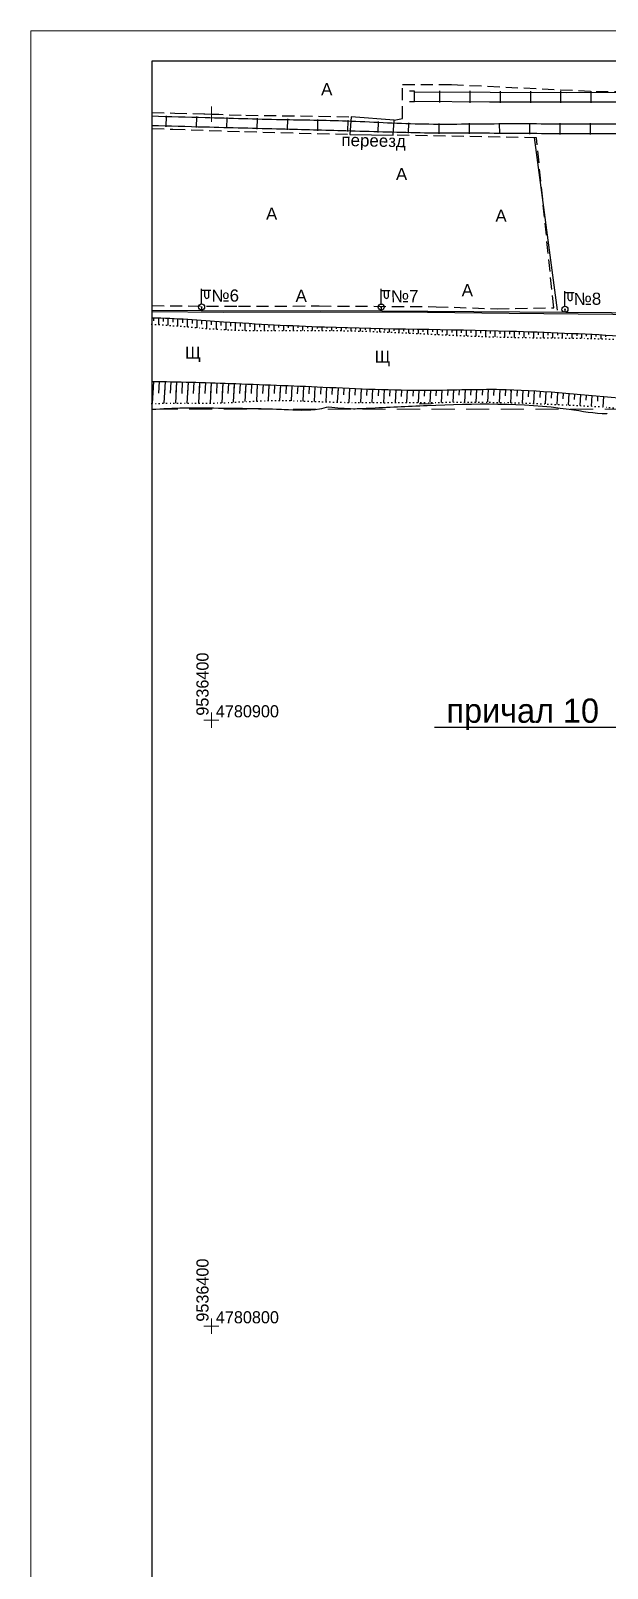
# Model space of a CAD drawing. Header units: millimetres. Extents: x 0 to 9536964, y 0 to 4781485.
# Drawn here: x 9536370.2 to 9536465.4, y 4780760.1 to 4781013.8 of the extents above; entities that cross this region are included whole.
import ezdxf
from ezdxf import colors
from ezdxf.entities.mleader import LeaderData, LeaderLine
from ezdxf.enums import TextEntityAlignment as Align
from ezdxf.math import Vec2, Vec3

# ---------------------------------------------------------------- set-up
doc = ezdxf.new("R2010")
doc.units = ezdxf.units.MM
for name, pattern in [('CONTI', [0]), ('DASHED', [19.05, 12.7, -6.35]), ('Подошва насыпи (выемки)', [1, 0, 0.5, -0.5]), ('Штриховая 1 к 2', [3, 2, -1])]:
    doc.linetypes.add(name, pattern=pattern)
for name, color, linetype in [('04 05 26.Изолинии.Утолщённые', 7, 'Continuous'), ('USLZNDEFAULT', 7, 'CONTI'), ('Асфальт', 7, 'Continuous'), ('ЖД', 7, 'Continuous'), ('Сетка', 7, 'Continuous'), ('столбы освещения', 7, 'Continuous'), ('электо каб.Точки.Рельефные', 7, 'Continuous')]:
    doc.layers.add(name, color=color, linetype=linetype)
doc.layers.add('Berth line', color=5, linetype='Continuous', lineweight=50)
doc.layers.add('Рамка 1', color=3, linetype='Continuous', lineweight=50)
doc.styles.add('Arial_00010', font='arial.ttf', dxfattribs={"height": 0.2})
doc.styles.add('IndorSoft_Drafting_type_A_00CC0', font='', dxfattribs={"height": 0.2})
doc.styles.get('IndorSoft_Drafting_type_A_00CC0').set_extended_font_data('IndorSoft Drafting type A')
doc.linetypes.add('Кабель 0.4', pattern='A,8,[130,ltypeshp.shx,S=0.5,R=60,X=-0.433,Y=0.25],-2,8,-2,[130,ltypeshp.shx,S=0.5,R=300,X=-12.433,Y=-0.25],-0.001,[130,ltypeshp.shx,S=0.5,R=240,X=0.435,Y=-0.25],-0.001,[130,ltypeshp.shx,S=0.5,R=300,X=0.434,Y=0.25],-0.001', length=20.003)
doc.linetypes.add('Ограда металлическая высотой 1 м и более (на железобетонных квадратных столбах)', pattern='A,3,[39,IndorTopo.shx,S=0.1,R=0,X=0,Y=0],-0.5,0,-0.5', length=4)

# ---------------------------------------------------------------- blocks, each defined once
blk = doc.blocks.new('упор')
for p, q in [((0, 0.9), (0, -0.9)), ((0, 0.9), (0.8, 0.9)), ((0, -0.9), (0.8, -0.9))]:
    blk.add_line(p, q)
blk = doc.blocks.new('фонарь')
at = {"layer": 'USLZNDEFAULT'}
for p, q in [((0, 0.5), (0, 3)), ((0, 2.75), (1.5, 2.75)), ((0.54, 1.74), (0.54, 2.75)), ((1.2, 1.74), (1.2, 2.75))]:
    blk.add_line(p, q, dxfattribs=at)
at = {"layer": 'USLZNDEFAULT', "color": 7}
for radius in [0.5, 0.05]:
    blk.add_circle((0, 0), radius, dxfattribs=at)
at = {"layer": 'USLZNDEFAULT'}
blk.add_arc((0.87, 1.75), 0.331, 182.1567, 357.8433, dxfattribs=at)

msp = doc.modelspace()

# ---------------------------------------------------------------- linework, layer by layer
at = {"color": 7}
msp.add_line((9536457.12322, 4780967.63879), (9536453.3472, 4780996.13437), dxfattribs=at)
at = {"color": 7, "linetype": 'Continuous'}
for p, q in [((9536390.51428, 4780965.8871), (9536390.51428, 4780966.40004)), ((9536391.30803, 4780965.84705), (9536391.30803, 4780966.38163)), ((9536392.10178, 4780965.79948), (9536392.10178, 4780966.35715)), ((9536392.89553, 4780965.74588), (9536392.89553, 4780966.32714)), ((9536393.68928, 4780965.68772), (9536393.68928, 4780966.29214)), ((9536394.48303, 4780965.62649), (9536394.48303, 4780966.2527)), ((9536395.27678, 4780965.56368), (9536395.27678, 4780966.20935)), ((9536396.07053, 4780965.50076), (9536396.07053, 4780966.16263)), ((9536396.86428, 4780965.43923), (9536396.86428, 4780966.11309)), ((9536397.65803, 4780965.38033), (9536397.65803, 4780966.06126)), ((9536398.45178, 4780965.32429), (9536398.45178, 4780966.0077)), ((9536399.24553, 4780965.27107), (9536399.24553, 4780965.95293)), ((9536400.03928, 4780965.22066), (9536400.03928, 4780965.8975)), ((9536400.83303, 4780965.17301), (9536400.83303, 4780965.84195)), ((9536401.62678, 4780965.12809), (9536401.62678, 4780965.78682)), ((9536402.42053, 4780965.08588), (9536402.42053, 4780965.73265)), ((9536403.21428, 4780965.04635), (9536403.21428, 4780965.6797)), ((9536404.00803, 4780965.00945), (9536404.00803, 4780965.62799)), ((9536404.80178, 4780964.97516), (9536404.80178, 4780965.57752)), ((9536405.59553, 4780964.94346), (9536405.59553, 4780965.52829)), ((9536406.38928, 4780964.9143), (9536406.38928, 4780965.48031)), ((9536407.18303, 4780964.88766), (9536407.18303, 4780965.43358)), ((9536407.97678, 4780964.86349), (9536407.97678, 4780965.3881)), ((9536408.77053, 4780964.84163), (9536408.77053, 4780965.34387)), ((9536409.56428, 4780964.82171), (9536409.56428, 4780965.30091)), ((9536410.35803, 4780964.8034), (9536410.35803, 4780965.25921)), ((9536411.15178, 4780964.78634), (9536411.15178, 4780965.21878)), ((9536411.94553, 4780964.77019), (9536411.94553, 4780965.17961)), ((9536412.73928, 4780964.75461), (9536412.73928, 4780965.14172)), ((9536413.53303, 4780964.73924), (9536413.53303, 4780965.1051)), ((9536414.32678, 4780964.72373), (9536414.32678, 4780965.06976)), ((9536415.12053, 4780964.70774), (9536415.12053, 4780965.0357)), ((9536415.91428, 4780964.69092), (9536415.91428, 4780965.00292)), ((9536416.70803, 4780964.67302), (9536416.70803, 4780964.97143)), ((9536417.50178, 4780964.65398), (9536417.50178, 4780964.94122)), ((9536418.29553, 4780964.63384), (9536418.29553, 4780964.91231)), ((9536419.08928, 4780964.61259), (9536419.08928, 4780964.8847)), ((9536419.88303, 4780964.59025), (9536419.88303, 4780964.85834)), ((9536420.67678, 4780964.56683), (9536420.67678, 4780964.83319)), ((9536421.47053, 4780964.54233), (9536421.47053, 4780964.80918)), ((9536422.26428, 4780964.51677), (9536422.26428, 4780964.78625)), ((9536423.05803, 4780964.49023), (9536423.05803, 4780964.76433)), ((9536423.85178, 4780964.4629), (9536423.85178, 4780964.74338)), ((9536424.64553, 4780964.43501), (9536424.64553, 4780964.72332)), ((9536425.43928, 4780964.40676), (9536425.43928, 4780964.7041)), ((9536426.23303, 4780964.37837), (9536426.23303, 4780964.68565)), ((9536427.02678, 4780964.35005), (9536427.02678, 4780964.66792)), ((9536427.82053, 4780964.32202), (9536427.82053, 4780964.65084)), ((9536428.61428, 4780964.29448), (9536428.61428, 4780964.63435)), ((9536429.40803, 4780964.26765), (9536429.40803, 4780964.61839)), ((9536430.20178, 4780964.24175), (9536430.20178, 4780964.6029)), ((9536430.99553, 4780964.21697), (9536430.99553, 4780964.58782)), ((9536431.78928, 4780964.19332), (9536431.78928, 4780964.57309)), ((9536432.58303, 4780964.17064), (9536432.58303, 4780964.55865)), ((9536433.37678, 4780964.14878), (9536433.37678, 4780964.54444)), ((9536434.17053, 4780964.1276), (9536434.17053, 4780964.53039)), ((9536434.96428, 4780964.10692), (9536434.96428, 4780964.51644)), ((9536435.75803, 4780964.08662), (9536435.75803, 4780964.50254)), ((9536436.55178, 4780964.06652), (9536436.55178, 4780964.48863)), ((9536437.34553, 4780964.04649), (9536437.34553, 4780964.47464)), ((9536438.13928, 4780964.02636), (9536438.13928, 4780964.46051)), ((9536438.93303, 4780964.00598), (9536438.93303, 4780964.44618)), ((9536439.72678, 4780963.98521), (9536439.72678, 4780964.43159)), ((9536440.52053, 4780963.96389), (9536440.52053, 4780964.41668)), ((9536441.31428, 4780963.94196), (9536441.31428, 4780964.4014)), ((9536442.10803, 4780963.91952), (9536442.10803, 4780964.38567)), ((9536442.90178, 4780963.89665), (9536442.90178, 4780964.36943)), ((9536443.69553, 4780963.87345), (9536443.69553, 4780964.35264)), ((9536444.48928, 4780963.85), (9536444.48928, 4780964.33522)), ((9536445.28303, 4780963.8264), (9536445.28303, 4780964.31712)), ((9536446.07678, 4780963.80273), (9536446.07678, 4780964.29827)), ((9536446.87053, 4780963.77909), (9536446.87053, 4780964.27861)), ((9536447.66428, 4780963.75557), (9536447.66428, 4780964.25809)), ((9536448.45803, 4780963.73226), (9536448.45803, 4780964.23664)), ((9536449.25178, 4780963.70925), (9536449.25178, 4780964.2142)), ((9536450.04553, 4780963.68664), (9536450.04553, 4780964.19072)), ((9536450.83928, 4780963.66451), (9536450.83928, 4780964.1662)), ((9536451.63303, 4780963.64295), (9536451.63303, 4780964.14065)), ((9536452.42678, 4780963.62206), (9536452.42678, 4780964.11407)), ((9536453.22053, 4780963.60193), (9536453.22053, 4780964.08648)), ((9536454.01428, 4780963.58264), (9536454.01428, 4780964.05789)), ((9536454.80803, 4780963.5642), (9536454.80803, 4780964.0283)), ((9536455.60178, 4780963.54633), (9536455.60178, 4780963.99773)), ((9536456.39553, 4780963.5287), (9536456.39553, 4780963.96618)), ((9536457.18928, 4780963.51098), (9536457.18928, 4780963.93367)), ((9536457.98303, 4780963.49285), (9536457.98303, 4780963.90019)), ((9536458.77678, 4780963.47398), (9536458.77678, 4780963.86577)), ((9536459.57053, 4780963.45404), (9536459.57053, 4780963.83041)), ((9536460.36428, 4780963.43271), (9536460.36428, 4780963.79412)), ((9536461.15803, 4780963.40965), (9536461.15803, 4780963.75691)), ((9536461.95178, 4780963.38453), (9536461.95178, 4780963.71879)), ((9536462.74553, 4780963.35703), (9536462.74553, 4780963.67977)), ((9536463.53928, 4780963.32682), (9536463.53928, 4780963.63986)), ((9536464.33303, 4780963.29357), (9536464.33303, 4780963.59906)), ((9536465.12678, 4780963.25695), (9536465.12678, 4780963.55739)), ((9536390.30842, 4780952.27749), (9536390.4979, 4780955.89298)), ((9536390.39804, 4780953.98751), (9536390.4979, 4780955.89298)), ((9536391.35102, 4780953.97178), (9536391.45106, 4780955.88069)), ((9536392.21661, 4780952.28843), (9536392.40409, 4780955.86588)), ((9536392.30413, 4780953.95837), (9536392.40409, 4780955.86588)), ((9536393.25734, 4780953.94709), (9536393.357, 4780955.84872)), ((9536394.12487, 4780952.30084), (9536394.3098, 4780955.82937)), ((9536394.21066, 4780953.93773), (9536394.3098, 4780955.82937)), ((9536395.16407, 4780953.93009), (9536395.26248, 4780955.80796)), ((9536396.03293, 4780952.30934), (9536396.21507, 4780955.78467)), ((9536396.11755, 4780953.92397), (9536396.21507, 4780955.78467)), ((9536397.07111, 4780953.91918), (9536397.16756, 4780955.75964)), ((9536397.94083, 4780952.31468), (9536398.11997, 4780955.73303)), ((9536398.02472, 4780953.91551), (9536398.11997, 4780955.73303)), ((9536398.97839, 4780953.91276), (9536399.07231, 4780955.70498)), ((9536399.84932, 4780952.3314), (9536400.02458, 4780955.67566)), ((9536399.93209, 4780953.91074), (9536400.02458, 4780955.67566)), ((9536400.88582, 4780953.90924), (9536400.97679, 4780955.64522)), ((9536401.75927, 4780952.37602), (9536401.92896, 4780955.61382)), ((9536401.83956, 4780953.90806), (9536401.92896, 4780955.61382)), ((9536402.79331, 4780953.90701), (9536402.88107, 4780955.5816)), ((9536403.67124, 4780952.45905), (9536403.83316, 4780955.54871)), ((9536403.74706, 4780953.90588), (9536403.83316, 4780955.54871)), ((9536404.7008, 4780953.90452), (9536404.78521, 4780955.51519)), ((9536405.5843, 4780952.56309), (9536405.73723, 4780955.48107)), ((9536405.65452, 4780953.90283), (9536405.73723, 4780955.48107)), ((9536406.60821, 4780953.90072), (9536406.68921, 4780955.44633)), ((9536407.49714, 4780952.6627), (9536407.64117, 4780955.41098)), ((9536407.56188, 4780953.89807), (9536407.64117, 4780955.41098)), ((9536408.51552, 4780953.89481), (9536408.59309, 4780955.37504)), ((9536409.40841, 4780952.73242), (9536409.54499, 4780955.33852)), ((9536409.46912, 4780953.89082), (9536409.54499, 4780955.33852)), ((9536410.42267, 4780953.88602), (9536410.49685, 4780955.3014)), ((9536411.31698, 4780952.75072), (9536411.44868, 4780955.26371)), ((9536411.37618, 4780953.88031), (9536411.44868, 4780955.26371)), ((9536412.32963, 4780953.87359), (9536412.40048, 4780955.22545)), ((9536413.22313, 4780952.72279), (9536413.35225, 4780955.18662)), ((9536413.28303, 4780953.86575), (9536413.35225, 4780955.18662)), ((9536414.23636, 4780953.85672), (9536414.304, 4780955.14724)), ((9536415.12773, 4780952.6653), (9536415.25571, 4780955.1073)), ((9536415.18963, 4780953.84637), (9536415.25571, 4780955.1073)), ((9536416.14281, 4780953.83448), (9536416.2074, 4780955.06682)), ((9536417.03165, 4780952.5948), (9536417.15905, 4780955.0258)), ((9536417.0959, 4780953.82078), (9536417.15905, 4780955.0258)), ((9536418.04888, 4780953.80501), (9536418.11068, 4780954.98425)), ((9536418.93575, 4780952.52774), (9536419.06229, 4780954.94218)), ((9536419.00174, 4780953.78688), (9536419.06229, 4780954.94218)), ((9536419.95446, 4780953.76614), (9536420.01387, 4780954.89982)), ((9536420.84063, 4780952.47558), (9536420.96546, 4780954.85751)), ((9536420.90703, 4780953.74251), (9536420.96546, 4780954.85751)), ((9536421.85943, 4780953.71573), (9536421.91707, 4780954.81557)), ((9536422.74628, 4780952.43814), (9536422.86872, 4780954.77436)), ((9536422.81166, 4780953.68553), (9536422.86872, 4780954.77436)), ((9536423.76369, 4780953.65164), (9536423.82042, 4780954.73422)), ((9536424.65261, 4780952.41361), (9536424.7722, 4780954.69547)), ((9536424.71554, 4780953.61426), (9536424.7722, 4780954.69547)), ((9536425.6673, 4780953.57535), (9536425.72407, 4780954.65848)), ((9536426.55952, 4780952.40017), (9536426.67605, 4780954.62357)), ((9536426.61911, 4780953.53722), (9536426.67605, 4780954.62357)), ((9536427.57108, 4780953.50219), (9536427.62815, 4780954.59108)), ((9536428.46692, 4780952.39599), (9536428.5804, 4780954.56137)), ((9536428.52334, 4780953.47261), (9536428.5804, 4780954.56137)), ((9536429.476, 4780953.4508), (9536429.53281, 4780954.53475)), ((9536430.3747, 4780952.39925), (9536430.48541, 4780954.51159)), ((9536430.42918, 4780953.43877), (9536430.48541, 4780954.51159)), ((9536431.38285, 4780953.43617), (9536431.4382, 4780954.49221)), ((9536432.28278, 4780952.40809), (9536432.3912, 4780954.47696)), ((9536432.33694, 4780953.44158), (9536432.3912, 4780954.47696)), ((9536433.29138, 4780953.45357), (9536433.34445, 4780954.46617)), ((9536434.19106, 4780952.4207), (9536434.29794, 4780954.46018)), ((9536434.24608, 4780953.47073), (9536434.29794, 4780954.46018)), ((9536435.20099, 4780953.49161), (9536435.2517, 4780954.45934)), ((9536436.09943, 4780952.43521), (9536436.20575, 4780954.46393)), ((9536436.15601, 4780953.51479), (9536436.20575, 4780954.46393)), ((9536437.11108, 4780953.53883), (9536437.16006, 4780954.47348)), ((9536438.00781, 4780952.44979), (9536438.11457, 4780954.48691)), ((9536438.06611, 4780953.56229), (9536438.11457, 4780954.48691)), ((9536439.02104, 4780953.58376), (9536439.06923, 4780954.50312)), ((9536439.91607, 4780952.4621), (9536440.02397, 4780954.521)), ((9536439.97582, 4780953.60222), (9536440.02397, 4780954.521)), ((9536440.9304, 4780953.61705), (9536440.97874, 4780954.53944)), ((9536441.82406, 4780952.4694), (9536441.93349, 4780954.55734)), ((9536441.88477, 4780953.62767), (9536441.93349, 4780954.55734)), ((9536442.83888, 4780953.6335), (9536442.88815, 4780954.57358)), ((9536443.73166, 4780952.46895), (9536443.84266, 4780954.58706)), ((9536443.79271, 4780953.63395), (9536443.84266, 4780954.58706)), ((9536444.74623, 4780953.62845), (9536444.79697, 4780954.59666)), ((9536445.6387, 4780952.45799), (9536445.75102, 4780954.60126)), ((9536445.69941, 4780953.61641), (9536445.75102, 4780954.60126)), ((9536446.65221, 4780953.59731), (9536446.70475, 4780954.59972)), ((9536447.54504, 4780952.43378), (9536447.65809, 4780954.5909)), ((9536447.60466, 4780953.57132), (9536447.65809, 4780954.5909)), ((9536448.55678, 4780953.53911), (9536448.61099, 4780954.57366)), ((9536449.45055, 4780952.39356), (9536449.56341, 4780954.54709)), ((9536449.50861, 4780953.50136), (9536449.56341, 4780954.54709)), ((9536450.46018, 4780953.45876), (9536450.51535, 4780954.51153)), ((9536451.35515, 4780952.33609), (9536451.46686, 4780954.46768)), ((9536451.41154, 4780953.41199), (9536451.46686, 4780954.46768)), ((9536452.36271, 4780953.36172), (9536452.41797, 4780954.41626)), ((9536453.259, 4780952.26428), (9536453.36873, 4780954.358)), ((9536453.31373, 4780953.30864), (9536453.36873, 4780954.358)), ((9536454.26465, 4780953.25341), (9536454.31916, 4780954.29364)), ((9536455.16229, 4780952.18171), (9536455.26932, 4780954.22392)), ((9536455.21548, 4780953.19673), (9536455.26932, 4780954.22392)), ((9536456.16628, 4780953.13926), (9536456.21923, 4780954.1496)), ((9536457.0652, 4780952.09201), (9536457.16894, 4780954.07141)), ((9536457.11705, 4780953.08137), (9536457.16894, 4780954.07141)), ((9536458.0678, 4780953.02296), (9536458.11848, 4780953.99011)), ((9536458.96793, 4780951.99878), (9536459.06791, 4780953.90645)), ((9536459.01851, 4780952.96391), (9536459.06791, 4780953.90645)), ((9536459.96918, 4780952.90407), (9536460.01724, 4780953.82116)), ((9536460.87066, 4780951.9056), (9536460.96653, 4780953.73499)), ((9536460.9198, 4780952.84332), (9536460.96653, 4780953.73499)), ((9536461.87037, 4780952.78151), (9536461.91582, 4780953.64867)), ((9536462.77333, 4780951.8113), (9536462.86513, 4780953.56291)), ((9536462.82088, 4780952.71851), (9536462.86513, 4780953.56291)), ((9536463.77131, 4780952.6542), (9536463.81451, 4780953.47843)), ((9536464.67507, 4780951.69912), (9536464.76399, 4780953.39592)), ((9536464.72167, 4780952.58842), (9536464.76399, 4780953.39592))]:
    msp.add_line(p, q, dxfattribs=at)
at = {"linetype": 'Continuous'}
for p, q in [((9536391.30803, 4780965.2814), (9536391.30803, 4780966.38163)), ((9536392.89553, 4780965.16816), (9536392.89553, 4780966.32714)), ((9536394.48303, 4780965.03911), (9536394.48303, 4780966.2527)), ((9536396.07053, 4780964.90216), (9536396.07053, 4780966.16263)), ((9536397.65803, 4780964.76523), (9536397.65803, 4780966.06126)), ((9536399.24553, 4780964.63624), (9536399.24553, 4780965.95293)), ((9536400.83303, 4780964.52309), (9536400.83303, 4780965.84195)), ((9536402.42053, 4780964.43341), (9536402.42053, 4780965.73265)), ((9536404.00803, 4780964.36923), (9536404.00803, 4780965.62799)), ((9536405.59553, 4780964.32699), (9536405.59553, 4780965.52829)), ((9536407.18303, 4780964.3029), (9536407.18303, 4780965.43358)), ((9536408.77053, 4780964.29319), (9536408.77053, 4780965.34387)), ((9536410.35803, 4780964.29409), (9536410.35803, 4780965.25921)), ((9536411.94553, 4780964.30185), (9536411.94553, 4780965.17961)), ((9536413.53303, 4780964.3127), (9536413.53303, 4780965.1051)), ((9536415.12053, 4780964.3229), (9536415.12053, 4780965.0357)), ((9536416.70803, 4780964.3287), (9536416.70803, 4780964.97143)), ((9536418.29553, 4780964.32633), (9536418.29553, 4780964.91231)), ((9536419.88303, 4780964.31252), (9536419.88303, 4780964.85834)), ((9536421.47053, 4780964.2871), (9536421.47053, 4780964.80918)), ((9536423.05803, 4780964.25123), (9536423.05803, 4780964.76433)), ((9536424.64553, 4780964.20606), (9536424.64553, 4780964.72332)), ((9536426.23303, 4780964.15277), (9536426.23303, 4780964.68565)), ((9536427.82053, 4780964.09251), (9536427.82053, 4780964.65084)), ((9536429.40803, 4780964.02643), (9536429.40803, 4780964.61839)), ((9536430.99553, 4780963.95572), (9536430.99553, 4780964.58782)), ((9536432.58303, 4780963.88153), (9536432.58303, 4780964.55865)), ((9536434.17053, 4780963.80503), (9536434.17053, 4780964.53039)), ((9536435.75803, 4780963.72739), (9536435.75803, 4780964.50254)), ((9536437.34553, 4780963.64976), (9536437.34553, 4780964.47464)), ((9536438.93303, 4780963.57333), (9536438.93303, 4780964.44618)), ((9536440.52053, 4780963.49925), (9536440.52053, 4780964.41668)), ((9536442.10803, 4780963.42868), (9536442.10803, 4780964.38567)), ((9536443.69553, 4780963.3628), (9536443.69553, 4780964.35264)), ((9536445.28303, 4780963.30277), (9536445.28303, 4780964.31712)), ((9536446.87053, 4780963.24974), (9536446.87053, 4780964.27861)), ((9536448.45803, 4780963.20488), (9536448.45803, 4780964.23664)), ((9536450.04553, 4780963.16923), (9536450.04553, 4780964.19072)), ((9536451.63303, 4780963.14196), (9536451.63303, 4780964.14065)), ((9536453.22053, 4780963.12071), (9536453.22053, 4780964.08648)), ((9536454.80803, 4780963.10306), (9536454.80803, 4780964.0283)), ((9536456.39553, 4780963.08661), (9536456.39553, 4780963.96618)), ((9536457.98303, 4780963.06894), (9536457.98303, 4780963.90019)), ((9536459.57053, 4780963.04764), (9536459.57053, 4780963.83041)), ((9536461.15803, 4780963.0203), (9536461.15803, 4780963.75691)), ((9536462.74553, 4780962.9845), (9536462.74553, 4780963.67977)), ((9536464.33303, 4780962.93782), (9536464.33303, 4780963.59906))]:
    msp.add_line(p, q, dxfattribs=at)
at = {"linetype": 'Ограда металлическая высотой 1 м и более (на железобетонных квадратных столбах)', "elevation": -12.14525}
msp.add_lwpolyline([(9536390.1839, 4780967.46488), (9536401.9972, 4780967.3572), (9536417.9588, 4780967.359), (9536435.6898, 4780967.3469), (9536449.1777, 4780967.1749), (9536466.2838, 4780966.9942), (9536481.5361, 4780966.939), (9536496.8853, 4780966.9151), (9536506.3092, 4780966.8831)], dxfattribs=at)
for points, knots in [([(9536390.1839, 4780966.40579), (9536394.12979, 4780966.34415), (9536403.62603, 4780965.58599), (9536423.29973, 4780964.56323), (9536445.10302, 4780964.48824), (9536466.12246, 4780963.56249), (9536482.15645, 4780962.51032), (9536494.90682, 4780963.14982), (9536503.73148, 4780961.15184), (9536507.47425, 4780960.9345), (9536508.6033, 4780960.86894)], [98.472518011, 98.472518011, 98.472518011, 98.472518011, 110.320589795, 126.990633321, 157.595531151, 175.701283627, 190.089745893, 205.835782792, 213.684592325, 217.075034334, 217.075034334, 217.075034334, 217.075034334]), ([(9536390.1839, 4780955.89646), (9536394.48261, 4780955.85087), (9536403.89348, 4780955.56973), (9536419.05245, 4780954.96829), (9536434.23025, 4780954.2226), (9536451.03587, 4780954.97118), (9536465.60881, 4780953.06416), (9536479.4439, 4780952.58477), (9536487.13772, 4780951.78861), (9536495.67139, 4780951.54246), (9536495.60522, 4780949.47192), (9536495.59503, 4780949.37694)], [233.668982268, 233.668982268, 233.668982268, 233.668982268, 259.451745702, 290.194168394, 324.660683188, 350.696925273, 390.565317939, 414.204116596, 429.85176884, 445.379503844, 446.097271295, 446.097271295, 446.097271295, 446.097271295]), ([(9536419.37641, 4780951.72138), (9536420.73477, 4780951.5674), (9536422.88284, 4780951.32389), (9536428.30142, 4780951.61714), (9536440.1678, 4780952.17142), (9536453.26299, 4780952.50156), (9536463.30277, 4780950.61431), (9536465.33236, 4780950.58055), (9536465.35288, 4780950.58024)], [0, 0, 0, 0, 8.181436076, 12.937839277, 32.512764577, 79.43442898, 91.981569277, 92.109784419, 92.109784419, 92.109784419, 92.109784419]), ([(9536390.1839, 4780951.30376), (9536391.94273, 4780951.41168), (9536395.87795, 4780951.62499), (9536403.15977, 4780951.44963), (9536410.58539, 4780951.45695), (9536416.4625, 4780951.01334), (9536418.87208, 4780951.60051), (9536419.38054, 4780951.72441)], [114.846373976, 114.846373976, 114.846373976, 114.846373976, 120.130588936, 126.665173521, 136.664645931, 142.520985889, 144.087281754, 144.087281754, 144.087281754, 144.087281754])]:
    msp.add_open_spline(points, degree=3, knots=knots)
at = {"linetype": 'Подошва насыпи (выемки)'}
for points, knots in [([(9536390.1839, 4780965.34769), (9536393.99787, 4780965.14614), (9536403.43801, 4780964.01823), (9536423.1281, 4780964.72727), (9536444.96243, 4780962.92434), (9536465.84072, 4780963.18226), (9536481.91502, 4780961.57078), (9536494.60983, 4780962.15801), (9536503.68678, 4780960.54512), (9536507.38947, 4780960.3411), (9536508.56699, 4780960.27622)], [98.399223086, 98.399223086, 98.399223086, 98.399223086, 109.869424167, 126.809306193, 157.397269049, 175.50900019, 189.370699639, 205.815231547, 213.399368717, 216.9359414, 216.9359414, 216.9359414, 216.9359414]), ([(9536390.1839, 4780952.27696), (9536392.00782, 4780952.28454), (9536395.8945, 4780952.32184), (9536402.42863, 4780952.29793), (9536410.06131, 4780952.93672), (9536421.79065, 4780952.30658), (9536434.93706, 4780952.43466), (9536448.99776, 4780952.52381), (9536458.26913, 4780952.02419), (9536465.33844, 4780951.6954), (9536471.3016, 4780951.10038), (9536478.10957, 4780949.56139), (9536485.27134, 4780950.27432), (9536489.65806, 4780949.16401), (9536491.75162, 4780948.63412)], [234.392872013, 234.392872013, 234.392872013, 234.392872013, 245.333478974, 257.702953818, 273.591991399, 291.204729463, 328.074647301, 352.483297904, 375.541243897, 383.772064305, 394.935674135, 411.503090935, 425.240948777, 437.783035785, 437.783035785, 437.783035785, 437.783035785])]:
    msp.add_open_spline(points, degree=3, knots=knots, dxfattribs=at)
at = {"layer": '04 05 26.Изолинии.Утолщённые', "color": 32, "lineweight": 13, "true_color": 0xbc511d}
for points in [[(9536434.31632, 4780952.19154, -29.5), (9536434.7105, 4780952.19885, -29.5), (9536434.7105, 4780952.19885, -29.5), (9536435.49886, 4780952.21346, -29.5), (9536436.28722, 4780952.22807, -29.5), (9536436.28722, 4780952.22807, -29.5), (9536436.6814, 4780952.23537, -29.5)], [(9536449.34838, 4780954.34214, -25.5), (9536449.38226, 4780954.34765, -25.5), (9536449.38226, 4780954.34765, -25.5), (9536449.49724, 4780954.36634, -25.5), (9536449.51776, 4780954.36968, -25.5), (9536449.51776, 4780954.36968, -25.5), (9536449.55163, 4780954.37519, -25.5)]]:
    msp.add_polyline3d(points, dxfattribs=at)
at = {"layer": 'Berth line', "color": 1, "linetype": 'DASHED', "lineweight": 13, "ltscale": 0.3}
msp.add_lwpolyline([(9536847.46389, 4780686.3952), (9536532.5427, 4780629.5492), (9536474.45513, 4780951.34857), (9536474.45513, 4780951.34857), (9536390.1839, 4780951.34857)], dxfattribs=at)
at = {"layer": 'Асфальт', "linetype": 'Штриховая 1 к 2'}
msp.add_lwpolyline([(9536430.1999, 4780999.0253), (9536431.5263, 4780999.3172), (9536431.57, 4781004.9276), (9536439.6139, 4781004.9), (9536463.5209, 4781003.7626), (9536483.81678, 4781003.6981), (9536509.55172, 4781003.60822), (9536534.03068, 4781003.5807), (9536558.43846, 4781003.51759), (9536583.59198, 4781003.47796), (9536595.86074, 4781003.85852), (9536607.84674, 4781004.95523), (9536620.05962, 4781006.89782), (9536627.39427, 4781008.77052)], dxfattribs=at)
for points, elevation in [([(9536390.1839, 4781000.28823), (9536393.9489, 4781000.188), (9536405.7139, 4780999.8402), (9536423.0899, 4780999.5855)], -12.15465), ([(9536390.1839, 4780997.63647), (9536393.6629, 4780997.5282), (9536405.4885, 4780997.1276), (9536422.8661, 4780996.6698)], -12.15465), ([(9536390.1839, 4780968.41455), (9536404.4588, 4780968.294), (9536417.8006, 4780968.3615), (9536437.0858, 4780968.2323), (9536447.1692, 4780967.8897), (9536456.5095, 4780968.0734), (9536453.6691, 4780996.1143), (9536429.987, 4780996.5294)], -12.14525)]:
    msp.add_lwpolyline(points, dxfattribs=dict(at, elevation=elevation))
at = {"layer": 'ЖД', "color": 7}
for p, q in [((9536437.66247, 4781003.87462, -12.2316), (9536437.64867, 4781001.92035, -12.2316)), ((9536442.66234, 4781003.83932, -12.2316), (9536442.64849, 4781001.87655, -12.2316)), ((9536447.6615, 4781003.8101, -12.2316), (9536447.65506, 4781001.85056, -12.2316)), ((9536452.66147, 4781003.79367, -12.2316), (9536452.65511, 4781001.85822, -12.2316)), ((9536457.66144, 4781003.77724, -12.2316), (9536457.65516, 4781001.86588, -12.2316)), ((9536462.65979, 4781003.80357, -12.2316), (9536462.66856, 4781001.85859, -12.2316)), ((9536392.55599, 4780999.7431, -12.21818), (9536392.50831, 4780997.93109, -12.21818)), ((9536397.5543, 4780999.61207, -12.23604), (9536397.5055, 4780997.79915, -12.23604)), ((9536402.55254, 4780999.4701, -12.24344), (9536402.49951, 4780997.66899, -12.24344)), ((9536407.5502, 4780999.32716, -12.24015), (9536407.50259, 4780997.5391, -12.24015)), ((9536412.54801, 4780999.2116, -12.23196), (9536412.51464, 4780997.40964, -12.23196)), ((9536417.54732, 4780999.12338, -12.22359), (9536417.51138, 4780997.27828, -12.22359)), ((9536422.54731, 4780998.99317, -12.21729), (9536422.47985, 4780997.13598, -12.21729)), ((9536427.54372, 4780998.77642, -12.21403), (9536427.45929, 4780996.98216, -12.21403)), ((9536432.53768, 4780998.56379, -12.2115), (9536432.48098, 4780996.8504, -12.2115)), ((9536437.53355, 4780998.47049, -12.20694), (9536437.52805, 4780996.7799, -12.20694)), ((9536442.53212, 4780998.49355, -12.201), (9536442.54977, 4780996.75993, -12.201)), ((9536447.53245, 4780998.53872, -12.19679), (9536447.54077, 4780996.74423, -12.19679)), ((9536452.5332, 4780998.54116, -12.19601), (9536452.52765, 4780996.70669, -12.19601)), ((9536457.53323, 4780998.52153, -12.19695), (9536457.52633, 4780996.66611, -12.19695)), ((9536462.53286, 4780998.51206, -12.19754), (9536462.53261, 4780996.64555, -12.19754)), ((9536452.52592, 4780996.13434, -12.19601), (9536452.52598, 4780996.15389, -12.19601))]:
    msp.add_line(p, q, dxfattribs=at)
at = {"layer": 'ЖД'}
for points, elevation in [([(9536433.51129, 4781003.70393), (9536446.0496, 4781003.6154), (9536458.5548, 4781003.5743), (9536471.0739, 4781003.6308), (9536483.506, 4781003.5226), (9536496.0003, 4781003.4494), (9536508.5922, 4781003.4524), (9536520.9839, 4781003.4449), (9536533.5122, 4781003.4042), (9536546.0182, 4781003.4591), (9536558.4116, 4781003.3293), (9536570.9944, 4781003.3052), (9536583.537, 4781003.3586), (9536595.8631, 4781003.7501), (9536607.8698, 4781004.8281), (9536620.0766, 4781006.8184), (9536627.62037, 4781008.77052)], -12.2316), ([(9536433.51129, 4781002.1566), (9536445.9205, 4781002.0479), (9536458.5136, 4781002.0672), (9536470.9606, 4781002.0414), (9536483.545, 4781001.9639), (9536496.0798, 4781001.9601), (9536508.5273, 4781001.9257), (9536520.9165, 4781001.8871), (9536533.4912, 4781001.8449), (9536545.9773, 4781001.8478), (9536558.4909, 4781001.8877), (9536571.0413, 4781001.8167), (9536583.5333, 4781001.8582), (9536596.0451, 4781002.2939), (9536608.0246, 4781003.3216), (9536620.4327, 4781005.3756), (9536632.615, 4781008.3704)], -12.2316), ([(9536423.0899, 4780999.5855), (9536422.8661, 4780996.6698), (9536429.987, 4780996.5294), (9536430.1999, 4780999.0253), (9536423.0888, 4780999.57112)], -12.15465)]:
    msp.add_lwpolyline(points, dxfattribs=dict(at, elevation=elevation))
for points, knots in [([(9536390.1839, 4780999.70305, -12.20915), (9536393.10877, 4780999.62223, -12.2197), (9536400.22226, 4780999.44984, -12.25312), (9536410.93277, 4780999.09445, -12.23499), (9536422.74487, 4780998.98575, -12.21372), (9536434.45432, 4780998.23112, -12.21345), (9536446.72866, 4780998.49857, -12.19281), (9536458.67575, 4780998.39458, -12.1983), (9536470.66038, 4780998.43143, -12.19694), (9536482.57347, 4780998.32289, -12.19734), (9536494.95883, 4780998.33178, -12.19719), (9536507.38278, 4780998.30792, -12.19741), (9536519.90014, 4780998.18696, -12.19668), (9536532.15454, 4780998.26092, -12.19932), (9536544.03771, 4780998.12885, -12.18019), (9536555.81468, 4780998.17328, -12.17981), (9536567.76139, 4780998.05222, -12.16341), (9536580.07184, 4780998.16689, -12.16818), (9536592.47145, 4780998.36042, -12.16595), (9536604.90975, 4780999.06318, -12.16997), (9536617.18118, 4781000.96198, -12.15623), (9536629.22017, 4781003.35423, -12.2068), (9536637.06603, 4781005.55946, -12.2002), (9536640.9314, 4781006.6459, -12.19695)], [147.584391359, 147.584391359, 147.584391359, 147.584391359, 156.362436077, 168.931159336, 179.732686947, 191.795659422, 204.107197509, 216.542311318, 227.64061423, 240.059989693, 252.282700314, 264.796448449, 277.331856128, 289.835857296, 301.559063698, 312.982569605, 325.166297906, 337.400106577, 349.912964191, 362.373799607, 374.732414562, 387.132035187, 399.173019215, 399.173019215, 399.173019215, 399.173019215]), ([(9536390.1839, 4780998.1443, -12.19538), (9536393.08057, 4780998.06481, -12.19545), (9536400.19927, 4780997.87865, -12.19503), (9536410.87313, 4780997.60128, -12.19524), (9536422.73011, 4780997.29758, -12.19519), (9536434.44217, 4780996.8834, -12.1952), (9536446.78126, 4780996.92936, -12.1952), (9536458.71466, 4780996.77849, -12.1952), (9536470.7121, 4780996.79705, -12.1952), (9536482.59571, 4780996.79531, -12.19518), (9536494.98867, 4780996.60334, -12.19526), (9536507.40652, 4780996.54073, -12.19496), (9536519.92571, 4780996.769, -12.19608), (9536532.17837, 4780996.54997, -12.192), (9536544.06495, 4780996.46026, -12.17795), (9536555.8414, 4780996.57688, -12.18319), (9536567.7553, 4780996.52014, -12.1572), (9536580.04865, 4780996.62564, -12.16461), (9536592.48302, 4780996.62599, -12.16162), (9536605.01129, 4780997.42262, -12.16598), (9536617.41113, 4780999.349, -12.15162), (9536629.54589, 4781001.9053, -12.15538), (9536637.49348, 4781004.0506, -12.15489), (9536641.4056, 4781005.1066, -12.15465)], [149.07282809, 149.07282809, 149.07282809, 149.07282809, 157.76611425, 170.436378823, 181.104918989, 193.349514976, 205.589999012, 218.117739191, 229.152443449, 241.581880364, 253.767849934, 266.335303491, 278.834239561, 291.32707518, 303.095610188, 314.494334683, 326.657044892, 338.836794051, 351.376003522, 363.956831111, 376.449760457, 388.987427175, 401.141893877, 401.141893877, 401.141893877, 401.141893877])]:
    msp.add_open_spline(points, degree=3, knots=knots, dxfattribs=at)
at = {"layer": 'Рамка 1', "color": 7, "lineweight": 20}
msp.add_lwpolyline([(9536964.1839, 4780593.77052), (9536370.1839, 4780593.77052), (9536370.1839, 4781013.77052), (9536964.1839, 4781013.77052)], close=True, dxfattribs=at)
at = {"layer": 'Рамка 1', "color": 7, "lineweight": 30}
msp.add_lwpolyline([(9536390.1839, 4780598.77052), (9536959.1839, 4780598.77052), (9536959.1839, 4781008.77052), (9536390.1839, 4781008.77052)], close=True, dxfattribs=at)
at = {"layer": 'Сетка', "color": 94, "lineweight": 20, "true_color": 0x00a500}
for points in [[(9536400, 4781001.25), (9536400, 4780998.75)], [(9536401.25, 4781000), (9536398.75, 4781000)], [(9536401.25, 4780900), (9536398.75, 4780900)], [(9536400, 4780901.25), (9536400, 4780898.75)], [(9536401.25, 4780800), (9536398.75, 4780800)], [(9536400, 4780801.25), (9536400, 4780798.75)]]:
    msp.add_lwpolyline(points, dxfattribs=at)
at = {"layer": 'электо каб.Точки.Рельефные', "color": 170, "linetype": 'Кабель 0.4'}
for p, q in [((9536398.3877, 4780968.18822), (9536398.38935, 4780967.63212)), ((9536428.02995, 4780968.17775), (9536428.01672, 4780967.55601)), ((9536458.36951, 4780967.80494), (9536458.35695, 4780967.30831))]:
    msp.add_line(p, q, dxfattribs=at)
at = {"layer": 'электо каб.Точки.Рельефные', "color": 170, "linetype": 'Кабель 0.4', "ltscale": 0.8}
msp.add_lwpolyline([(9536390.1839, 4780967.68041), (9536398.29031, 4780967.63304), (9536428.148, 4780967.55791), (9536458.53807, 4780967.31013), (9536488.71394, 4780967.10442), (9536518.91461, 4780966.94284), (9536548.50599, 4780966.95055), (9536579.37414, 4780966.77292), (9536604.13807, 4780966.78821), (9536604.11088, 4780967.48949)], dxfattribs=at)

# ---------------------------------------------------------------- block references
at = {"layer": 'ЖД', "color": 6, "rotation": 180}
msp.add_blockref('упор', (9536433.51129, 4781002.91915), dxfattribs=at)
at = {"layer": 'столбы освещения'}
for p in [(9536398.3875, 4780968.1883, -36.03554), (9536428.0329, 4780968.1742, -12.45515), (9536458.3677, 4780967.8119, -12.45515)]:
    msp.add_blockref('фонарь', p, dxfattribs=at)

# ---------------------------------------------------------------- texts
at = {"style": 'Arial_00010'}
for s, p in [('А', (9536431.39884, 4780988.52242, -0.02961)), ('А', (9536409.95307, 4780981.9686, -0.02961)), ('А', (9536447.81855, 4780981.64354, -0.02961)), ('А', (9536414.8297, 4780968.42672, -0.0382)), ('А', (9536442.25792, 4780969.35938, -0.02961)), ('Щ', (9536396.97543, 4780959.06459, -0.0382)), ('Щ', (9536428.2615, 4780958.38276, -0.0382))]:
    msp.add_text(s, height=2, dxfattribs=at).set_placement(p, align=Align.BOTTOM_CENTER)
at = {"layer": 'Асфальт', "style": 'Arial_00010'}
msp.add_text('А', height=2, dxfattribs=at).set_placement((9536419.04464, 4781002.5338, -0.0382), align=Align.BOTTOM_CENTER)
at = {"layer": 'ЖД', "style": 'Arial_00010'}
msp.add_text('переезд', height=2, rotation=358.8203129, dxfattribs=at).set_placement((9536426.76143, 4780994.05046, -0.99266), align=Align.BOTTOM_CENTER)
at = {"layer": 'Сетка', "style": 'IndorSoft_Drafting_type_A_00CC0'}
for p in [(9536400.13037, 4780900), (9536400.13037, 4780800)]:
    msp.add_text(' 9536400', height=2, rotation=90, dxfattribs=at).set_placement(p, align=Align.BOTTOM_LEFT)
for s, p in [(' 4780900', (9536400, 4780899.86963)), (' 4780800', (9536400, 4780799.86963))]:
    msp.add_text(s, height=2, dxfattribs=at).set_placement(p, align=Align.BOTTOM_LEFT)
at = {"layer": 'столбы освещения', "style": 'Arial_00010'}
for s, p in [('№6', (9536402.30432, 4780968.46369)), ('№7', (9536431.93309, 4780968.36515)), ('№8', (9536462.09449, 4780967.93399))]:
    msp.add_text(s, height=2, rotation=0.5017771, dxfattribs=at).set_placement(p, align=Align.BOTTOM_CENTER)

# ---------------------------------------------------------------- leaders
at = {"color": 7}
ml = msp.add_multileader_mtext('Standard', dxfattribs=at)
ml.set_content('причал 10', color=7)
ml.set_leader_properties()
ml.build(insert=Vec2(0, 0))
ml.multileader.update_dxf_attribs({"text_right_attachment_type": 6, "text_top_attachment_type": 0, "text_bottom_attachment_type": 0})
ctx = ml.context
ctx.base_point, ctx.plane_origin = Vec3(9536429.99188, 4780901.57262), Vec3(9536486.99112, 4780882.8921)
ctx.right_attachment, ctx.text_align_type = 6, 2
notes = []
notes.append((ctx, [(0, (1, 1, 0), (9536473.99188, 4780898.77262), (-1, 0), 8, [(0, [(9536486.99112, 4780882.8921)], 256, [])])]))
ctx.mtext.insert, ctx.mtext.alignment, ctx.mtext.flow_direction = Vec3(9536463.99188, 4780903.57262), 3, 5
for ctx, leaders in notes:
    for number, flags, end, landing, length, lines in leaders:
        leader = LeaderData()
        leader.index, (leader.has_last_leader_line, leader.has_dogleg_vector, leader.attachment_direction) = number, flags
        leader.last_leader_point, leader.dogleg_vector, leader.dogleg_length = Vec3(end), Vec3(landing), length
        for number, points, colour, breaks in lines:
            line = LeaderLine()
            line.index, line.vertices, line.color, line.breaks = number, Vec3.list(points), colors.encode_raw_color(colour), breaks
            leader.lines.append(line)
        ctx.leaders.append(leader)

doc.saveas('drawing.dxf')
